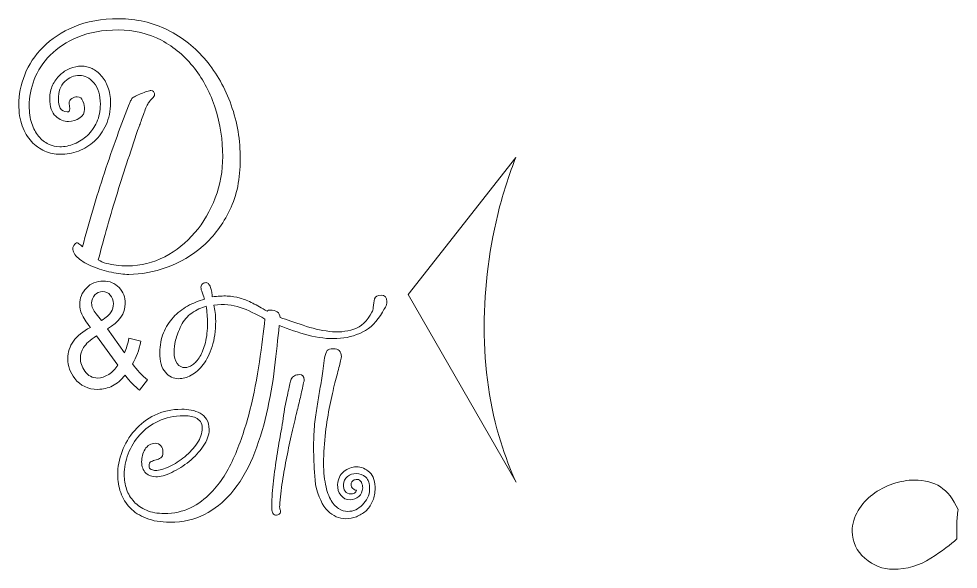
# Model space of a CAD drawing. Header units: centimetres. Extents: x -31.1 to 10.9, y -1.3 to 13.7.
# Drawn here: x -25.81 to -14.72, y 2.72 to 9.22 of the extents above; entities that cross this region are included whole.
import ezdxf

# ---------------------------------------------------------------- set-up
doc = ezdxf.new("R2010")
doc.units = ezdxf.units.CM
doc.header["$MEASUREMENT"] = 0
doc.layers.add('layer 1', color=7, linetype='Continuous')

msp = doc.modelspace()

# ---------------------------------------------------------------- linework, layer by layer
at = {"layer": 'layer 1', "color": 242, "lineweight": 9}
for points, knots in [([(-25.17588, 6.51625), (-25.17354, 6.52661), (-25.16885, 6.53697), (-25.16182, 6.54734), (-25.16182, 6.54734), (-25.14775, 6.56806), (-25.13486, 6.57842), (-25.12313, 6.57842), (-25.12313, 6.57842), (-25.11845, 6.57842), (-25.10789, 6.57195), (-25.09149, 6.55899), (-25.09149, 6.55899), (-25.07508, 6.54604), (-25.06453, 6.53697), (-25.05984, 6.53179), (-25.05984, 6.53179), (-24.98481, 6.81934), (-24.89866, 7.11013), (-24.80136, 7.40416), (-24.80136, 7.40416), (-24.70408, 7.69818), (-24.60267, 7.97861), (-24.49718, 8.24543), (-24.49718, 8.24543), (-24.49249, 8.25061), (-24.48897, 8.25709), (-24.48663, 8.26486), (-24.48663, 8.26486), (-24.48428, 8.27263), (-24.48077, 8.27911), (-24.47608, 8.28429), (-24.47608, 8.28429), (-24.4667, 8.29206), (-24.45205, 8.30113), (-24.43212, 8.31149), (-24.43212, 8.31149), (-24.41219, 8.32185), (-24.39051, 8.33157), (-24.36707, 8.34063), (-24.36707, 8.34063), (-24.34362, 8.3497), (-24.32076, 8.35812), (-24.29849, 8.36589), (-24.29849, 8.36589), (-24.27622, 8.37366), (-24.2604, 8.37755), (-24.25101, 8.37755), (-24.25101, 8.37755), (-24.23929, 8.37755), (-24.22933, 8.37301), (-24.22113, 8.36395), (-24.22113, 8.36395), (-24.21292, 8.35488), (-24.20882, 8.34387), (-24.20882, 8.33092), (-24.20882, 8.33092), (-24.20882, 8.31797), (-24.21937, 8.30048), (-24.24047, 8.27846), (-24.24047, 8.27846), (-24.26157, 8.25644), (-24.27564, 8.23895), (-24.28267, 8.226), (-24.28267, 8.226), (-24.29205, 8.21305), (-24.30142, 8.19492), (-24.3108, 8.1716), (-24.3108, 8.1716), (-24.32018, 8.14829), (-24.33015, 8.12303), (-24.34069, 8.09583), (-24.34069, 8.09583), (-24.35124, 8.06863), (-24.36062, 8.04207), (-24.36883, 8.01617), (-24.36883, 8.01617), (-24.37703, 7.99026), (-24.38465, 7.96954), (-24.39169, 7.954), (-24.39169, 7.954), (-24.48077, 7.69235), (-24.56634, 7.43071), (-24.64839, 7.16906), (-24.64839, 7.16906), (-24.73045, 6.90742), (-24.80547, 6.64319), (-24.87346, 6.37636), (-24.87346, 6.37636), (-24.84767, 6.35823), (-24.81544, 6.34463), (-24.77675, 6.33556), (-24.77675, 6.33556), (-24.73807, 6.32649), (-24.69997, 6.31937), (-24.66246, 6.31419), (-24.66246, 6.31419), (-24.62026, 6.30901), (-24.57455, 6.30642), (-24.52532, 6.30642), (-24.52532, 6.30642), (-24.37058, 6.30642), (-24.22523, 6.34204), (-24.08926, 6.41328), (-24.08926, 6.41328), (-23.95328, 6.48452), (-23.8343, 6.57972), (-23.73232, 6.69888), (-23.73232, 6.69888), (-23.63034, 6.81805), (-23.55005, 6.95535), (-23.49143, 7.11078), (-23.49143, 7.11078), (-23.43282, 7.26621), (-23.40352, 7.42812), (-23.40352, 7.5965), (-23.40352, 7.5965), (-23.40352, 7.79338), (-23.43224, 7.98184), (-23.48967, 8.16189), (-23.48967, 8.16189), (-23.54711, 8.34193), (-23.62975, 8.50125), (-23.7376, 8.63984), (-23.7376, 8.63984), (-23.84543, 8.77843), (-23.97555, 8.88853), (-24.12794, 8.97013), (-24.12794, 8.97013), (-24.28033, 9.05173), (-24.45029, 9.09254), (-24.63784, 9.09254), (-24.63784, 9.09254), (-24.82305, 9.09254), (-24.98188, 9.06469), (-25.11435, 9.00899), (-25.11435, 9.00899), (-25.2468, 8.95329), (-25.35581, 8.88205), (-25.44139, 8.79527), (-25.44139, 8.79527), (-25.52696, 8.70849), (-25.58967, 8.61199), (-25.62953, 8.50578), (-25.62953, 8.50578), (-25.66938, 8.39957), (-25.68931, 8.29724), (-25.68931, 8.1988), (-25.68931, 8.1988), (-25.68931, 8.11849), (-25.67935, 8.04855), (-25.65942, 7.98897), (-25.65942, 7.98897), (-25.63949, 7.92939), (-25.61253, 7.87887), (-25.57853, 7.83742), (-25.57853, 7.83742), (-25.54454, 7.79597), (-25.50586, 7.76489), (-25.46249, 7.74416), (-25.46249, 7.74416), (-25.41912, 7.72344), (-25.37399, 7.71308), (-25.3271, 7.71308), (-25.3271, 7.71308), (-25.27084, 7.71308), (-25.21398, 7.72473), (-25.15655, 7.74805), (-25.15655, 7.74805), (-25.09911, 7.77136), (-25.04753, 7.80439), (-25.00181, 7.84714), (-25.00181, 7.84714), (-24.9561, 7.88988), (-24.91918, 7.94234), (-24.89104, 8.00451), (-24.89104, 8.00451), (-24.8629, 8.06668), (-24.84884, 8.13663), (-24.84884, 8.21434), (-24.84884, 8.21434), (-24.84884, 8.32315), (-24.87463, 8.40734), (-24.92621, 8.46692), (-24.92621, 8.46692), (-24.97778, 8.5265), (-25.03405, 8.55629), (-25.09501, 8.55629), (-25.09501, 8.55629), (-25.16064, 8.55629), (-25.21867, 8.53168), (-25.26907, 8.48246), (-25.26907, 8.48246), (-25.31948, 8.43324), (-25.34468, 8.3633), (-25.34468, 8.27263), (-25.34468, 8.27263), (-25.34468, 8.23377), (-25.33706, 8.19945), (-25.32182, 8.16966), (-25.32182, 8.16966), (-25.30658, 8.13987), (-25.27904, 8.12497), (-25.23918, 8.12497), (-25.23918, 8.12497), (-25.22043, 8.12497), (-25.21105, 8.13663), (-25.21105, 8.15994), (-25.21105, 8.15994), (-25.21105, 8.15994), (-25.21808, 8.22212), (-25.21808, 8.22212), (-25.21808, 8.22212), (-25.21808, 8.25061), (-25.20753, 8.27134), (-25.18644, 8.28429), (-25.18644, 8.28429), (-25.16533, 8.29724), (-25.14424, 8.30372), (-25.12313, 8.30372), (-25.12313, 8.30372), (-25.09032, 8.30372), (-25.06746, 8.28623), (-25.05456, 8.25126), (-25.05456, 8.25126), (-25.04167, 8.21629), (-25.03522, 8.18455), (-25.03522, 8.15606), (-25.03522, 8.15606), (-25.03522, 8.11461), (-25.05456, 8.08028), (-25.09324, 8.05308), (-25.09324, 8.05308), (-25.13193, 8.02588), (-25.17588, 8.01228), (-25.22512, 8.01228), (-25.22512, 8.01228), (-25.27904, 8.01228), (-25.32944, 8.03301), (-25.37633, 8.07446), (-25.37633, 8.07446), (-25.42322, 8.1159), (-25.44667, 8.18585), (-25.44667, 8.28429), (-25.44667, 8.28429), (-25.44667, 8.34128), (-25.43553, 8.39309), (-25.41325, 8.43972), (-25.41325, 8.43972), (-25.39098, 8.48635), (-25.36227, 8.5265), (-25.3271, 8.56018), (-25.3271, 8.56018), (-25.29193, 8.59386), (-25.25208, 8.61976), (-25.20753, 8.6379), (-25.20753, 8.6379), (-25.16299, 8.65603), (-25.11728, 8.6651), (-25.07039, 8.6651), (-25.07039, 8.6651), (-25.02819, 8.6651), (-24.98716, 8.65538), (-24.9473, 8.63595), (-24.9473, 8.63595), (-24.90745, 8.61652), (-24.87111, 8.58868), (-24.83829, 8.55241), (-24.83829, 8.55241), (-24.80547, 8.51614), (-24.77909, 8.47081), (-24.75916, 8.41641), (-24.75916, 8.41641), (-24.73924, 8.362), (-24.72927, 8.30113), (-24.72927, 8.23377), (-24.72927, 8.23377), (-24.72927, 8.13533), (-24.74686, 8.0479), (-24.78202, 7.97148), (-24.78202, 7.97148), (-24.81719, 7.89506), (-24.8629, 7.83095), (-24.91918, 7.77913), (-24.91918, 7.77913), (-24.97544, 7.72732), (-25.03873, 7.68847), (-25.10907, 7.66256), (-25.10907, 7.66256), (-25.17941, 7.63666), (-25.25091, 7.6237), (-25.32358, 7.6237), (-25.32358, 7.6237), (-25.38688, 7.6237), (-25.44783, 7.63666), (-25.50645, 7.66256), (-25.50645, 7.66256), (-25.56506, 7.68847), (-25.61722, 7.72603), (-25.66293, 7.77525), (-25.66293, 7.77525), (-25.70865, 7.82447), (-25.74499, 7.88599), (-25.77195, 7.95982), (-25.77195, 7.95982), (-25.79891, 8.03365), (-25.81239, 8.11849), (-25.81239, 8.21434), (-25.81239, 8.21434), (-25.81239, 8.32833), (-25.78894, 8.4449), (-25.74205, 8.56407), (-25.74205, 8.56407), (-25.69517, 8.68323), (-25.62308, 8.79203), (-25.52579, 8.89047), (-25.52579, 8.89047), (-25.42849, 8.98891), (-25.30599, 9.06922), (-25.1583, 9.13139), (-25.1583, 9.13139), (-25.01061, 9.19357), (-24.83478, 9.22465), (-24.63081, 9.22465), (-24.63081, 9.22465), (-24.42216, 9.22465), (-24.22992, 9.18061), (-24.05409, 9.09254), (-24.05409, 9.09254), (-23.87826, 9.00446), (-23.72704, 8.88464), (-23.60045, 8.7331), (-23.60045, 8.7331), (-23.47385, 8.58155), (-23.3748, 8.4054), (-23.30329, 8.20463), (-23.30329, 8.20463), (-23.23179, 8.00386), (-23.19603, 7.79079), (-23.19603, 7.56542), (-23.19603, 7.56542), (-23.19603, 7.33745), (-23.23707, 7.13798), (-23.31912, 6.967), (-23.31912, 6.967), (-23.40118, 6.79603), (-23.50667, 6.6542), (-23.63561, 6.54151), (-23.63561, 6.54151), (-23.76456, 6.42882), (-23.90639, 6.34463), (-24.06112, 6.28893), (-24.06112, 6.28893), (-24.21586, 6.23323), (-24.36589, 6.20539), (-24.51124, 6.20539), (-24.51124, 6.20539), (-24.5722, 6.20539), (-24.64136, 6.21381), (-24.71873, 6.23064), (-24.71873, 6.23064), (-24.79609, 6.24748), (-24.86877, 6.2695), (-24.93676, 6.2967), (-24.93676, 6.2967), (-25.00474, 6.3239), (-25.06159, 6.35693), (-25.10731, 6.39579), (-25.10731, 6.39579), (-25.15302, 6.43465), (-25.17588, 6.4748), (-25.17588, 6.51625)], [0, 0, 0, 0, 0.0106383, 0.0106383, 0.0106383, 0.0106383, 0.0212766, 0.0212766, 0.0212766, 0.0212766, 0.03191489, 0.03191489, 0.03191489, 0.03191489, 0.04255319, 0.04255319, 0.04255319, 0.04255319, 0.05319149, 0.05319149, 0.05319149, 0.05319149, 0.06382979, 0.06382979, 0.06382979, 0.06382979, 0.07446809, 0.07446809, 0.07446809, 0.07446809, 0.08510638, 0.08510638, 0.08510638, 0.08510638, 0.09574468, 0.09574468, 0.09574468, 0.09574468, 0.10638298, 0.10638298, 0.10638298, 0.10638298, 0.11702128, 0.11702128, 0.11702128, 0.11702128, 0.12765957, 0.12765957, 0.12765957, 0.12765957, 0.13829787, 0.13829787, 0.13829787, 0.13829787, 0.14893617, 0.14893617, 0.14893617, 0.14893617, 0.15957447, 0.15957447, 0.15957447, 0.15957447, 0.17021277, 0.17021277, 0.17021277, 0.17021277, 0.18085106, 0.18085106, 0.18085106, 0.18085106, 0.19148936, 0.19148936, 0.19148936, 0.19148936, 0.20212766, 0.20212766, 0.20212766, 0.20212766, 0.21276596, 0.21276596, 0.21276596, 0.21276596, 0.22340426, 0.22340426, 0.22340426, 0.22340426, 0.23404255, 0.23404255, 0.23404255, 0.23404255, 0.24468085, 0.24468085, 0.24468085, 0.24468085, 0.25531915, 0.25531915, 0.25531915, 0.25531915, 0.26595745, 0.26595745, 0.26595745, 0.26595745, 0.27659574, 0.27659574, 0.27659574, 0.27659574, 0.28723404, 0.28723404, 0.28723404, 0.28723404, 0.29787234, 0.29787234, 0.29787234, 0.29787234, 0.30851064, 0.30851064, 0.30851064, 0.30851064, 0.31914894, 0.31914894, 0.31914894, 0.31914894, 0.32978723, 0.32978723, 0.32978723, 0.32978723, 0.34042553, 0.34042553, 0.34042553, 0.34042553, 0.35106383, 0.35106383, 0.35106383, 0.35106383, 0.36170213, 0.36170213, 0.36170213, 0.36170213, 0.37234043, 0.37234043, 0.37234043, 0.37234043, 0.38297872, 0.38297872, 0.38297872, 0.38297872, 0.39361702, 0.39361702, 0.39361702, 0.39361702, 0.40425532, 0.40425532, 0.40425532, 0.40425532, 0.41489362, 0.41489362, 0.41489362, 0.41489362, 0.42553191, 0.42553191, 0.42553191, 0.42553191, 0.43617021, 0.43617021, 0.43617021, 0.43617021, 0.44680851, 0.44680851, 0.44680851, 0.44680851, 0.45744681, 0.45744681, 0.45744681, 0.45744681, 0.46808511, 0.46808511, 0.46808511, 0.46808511, 0.4787234, 0.4787234, 0.4787234, 0.4787234, 0.4893617, 0.4893617, 0.4893617, 0.4893617, 0.5, 0.5, 0.5, 0.5, 0.5106383, 0.5106383, 0.5106383, 0.5106383, 0.5212766, 0.5212766, 0.5212766, 0.5212766, 0.53191489, 0.53191489, 0.53191489, 0.53191489, 0.54255319, 0.54255319, 0.54255319, 0.54255319, 0.55319149, 0.55319149, 0.55319149, 0.55319149, 0.56382979, 0.56382979, 0.56382979, 0.56382979, 0.57446809, 0.57446809, 0.57446809, 0.57446809, 0.58510638, 0.58510638, 0.58510638, 0.58510638, 0.59574468, 0.59574468, 0.59574468, 0.59574468, 0.60638298, 0.60638298, 0.60638298, 0.60638298, 0.61702128, 0.61702128, 0.61702128, 0.61702128, 0.62765957, 0.62765957, 0.62765957, 0.62765957, 0.63829787, 0.63829787, 0.63829787, 0.63829787, 0.64893617, 0.64893617, 0.64893617, 0.64893617, 0.65957447, 0.65957447, 0.65957447, 0.65957447, 0.67021277, 0.67021277, 0.67021277, 0.67021277, 0.68085106, 0.68085106, 0.68085106, 0.68085106, 0.69148936, 0.69148936, 0.69148936, 0.69148936, 0.70212766, 0.70212766, 0.70212766, 0.70212766, 0.71276596, 0.71276596, 0.71276596, 0.71276596, 0.72340426, 0.72340426, 0.72340426, 0.72340426, 0.73404255, 0.73404255, 0.73404255, 0.73404255, 0.74468085, 0.74468085, 0.74468085, 0.74468085, 0.75531915, 0.75531915, 0.75531915, 0.75531915, 0.76595745, 0.76595745, 0.76595745, 0.76595745, 0.77659574, 0.77659574, 0.77659574, 0.77659574, 0.78723404, 0.78723404, 0.78723404, 0.78723404, 0.79787234, 0.79787234, 0.79787234, 0.79787234, 0.80851064, 0.80851064, 0.80851064, 0.80851064, 0.81914894, 0.81914894, 0.81914894, 0.81914894, 0.82978723, 0.82978723, 0.82978723, 0.82978723, 0.84042553, 0.84042553, 0.84042553, 0.84042553, 0.85106383, 0.85106383, 0.85106383, 0.85106383, 0.86170213, 0.86170213, 0.86170213, 0.86170213, 0.87234043, 0.87234043, 0.87234043, 0.87234043, 0.88297872, 0.88297872, 0.88297872, 0.88297872, 0.89361702, 0.89361702, 0.89361702, 0.89361702, 0.90425532, 0.90425532, 0.90425532, 0.90425532, 0.91489362, 0.91489362, 0.91489362, 0.91489362, 0.92553191, 0.92553191, 0.92553191, 0.92553191, 0.93617021, 0.93617021, 0.93617021, 0.93617021, 0.94680851, 0.94680851, 0.94680851, 0.94680851, 0.95744681, 0.95744681, 0.95744681, 0.95744681, 0.96808511, 0.96808511, 0.96808511, 0.96808511, 0.9787234, 0.9787234, 0.9787234, 0.9787234, 1, 1, 1, 1]), ([(-24.55755, 5.0142), (-24.60291, 4.95831), (-24.65244, 4.91654), (-24.70588, 4.88889), (-24.70588, 4.88889), (-24.75933, 4.86095), (-24.8172, 4.84712), (-24.87924, 4.84712), (-24.87924, 4.84712), (-24.99368, 4.84712), (-25.08467, 4.88975), (-25.15193, 4.97531), (-25.15193, 4.97531), (-25.20641, 5.04502), (-25.23352, 5.12308), (-25.23352, 5.20922), (-25.23352, 5.20922), (-25.23352, 5.28555), (-25.21136, 5.35469), (-25.16679, 5.41633), (-25.16679, 5.41633), (-25.12221, 5.47798), (-25.05573, 5.53213), (-24.9671, 5.5788), (-24.9671, 5.5788), (-25.01741, 5.64275), (-25.05104, 5.69489), (-25.06772, 5.73493), (-25.06772, 5.73493), (-25.08467, 5.77468), (-25.09301, 5.81328), (-25.09301, 5.85044), (-25.09301, 5.85044), (-25.09301, 5.92476), (-25.06668, 5.98929), (-25.01402, 6.04431), (-25.01402, 6.04431), (-24.96136, 6.09904), (-24.89489, 6.1264), (-24.81511, 6.1264), (-24.81511, 6.1264), (-24.73873, 6.1264), (-24.67616, 6.10048), (-24.62742, 6.04891), (-24.62742, 6.04891), (-24.57893, 5.99706), (-24.55468, 5.93484), (-24.55468, 5.86225), (-24.55468, 5.86225), (-24.55468, 5.74472), (-24.62506, 5.64419), (-24.76611, 5.56094), (-24.76611, 5.56094), (-24.76611, 5.56094), (-24.56537, 5.27835), (-24.56537, 5.27835), (-24.56537, 5.27835), (-24.54243, 5.3279), (-24.52444, 5.38522), (-24.51193, 5.45032), (-24.51193, 5.45032), (-24.51193, 5.45032), (-24.36907, 5.41662), (-24.36907, 5.41662), (-24.36907, 5.41662), (-24.39358, 5.3086), (-24.42642, 5.21987), (-24.46839, 5.15016), (-24.46839, 5.15016), (-24.41677, 5.07469), (-24.35864, 5.01132), (-24.29347, 4.96004), (-24.29347, 4.96004), (-24.29347, 4.96004), (-24.38575, 4.83934), (-24.38575, 4.83934), (-24.38575, 4.83934), (-24.44128, 4.87881), (-24.49863, 4.937), (-24.55755, 5.0142)], [0, 0, 0, 0, 0.04761905, 0.04761905, 0.04761905, 0.04761905, 0.0952381, 0.0952381, 0.0952381, 0.0952381, 0.14285714, 0.14285714, 0.14285714, 0.14285714, 0.19047619, 0.19047619, 0.19047619, 0.19047619, 0.23809524, 0.23809524, 0.23809524, 0.23809524, 0.28571429, 0.28571429, 0.28571429, 0.28571429, 0.33333333, 0.33333333, 0.33333333, 0.33333333, 0.38095238, 0.38095238, 0.38095238, 0.38095238, 0.42857143, 0.42857143, 0.42857143, 0.42857143, 0.47619048, 0.47619048, 0.47619048, 0.47619048, 0.52380952, 0.52380952, 0.52380952, 0.52380952, 0.57142857, 0.57142857, 0.57142857, 0.57142857, 0.61904762, 0.61904762, 0.61904762, 0.61904762, 0.66666667, 0.66666667, 0.66666667, 0.66666667, 0.71428571, 0.71428571, 0.71428571, 0.71428571, 0.76190476, 0.76190476, 0.76190476, 0.76190476, 0.80952381, 0.80952381, 0.80952381, 0.80952381, 0.85714286, 0.85714286, 0.85714286, 0.85714286, 0.9047619, 0.9047619, 0.9047619, 0.9047619, 1, 1, 1, 1]), ([(-22.90507, 5.67789), (-23.00878, 5.73749), (-23.10627, 5.78333), (-23.19755, 5.81542), (-23.19755, 5.81542), (-23.28882, 5.84751), (-23.39254, 5.85668), (-23.5087, 5.84293), (-23.5087, 5.84293), (-23.49419, 5.78792), (-23.48692, 5.72488), (-23.48692, 5.65383), (-23.48692, 5.65383), (-23.48692, 5.53922), (-23.50093, 5.43894), (-23.52893, 5.35298), (-23.52893, 5.35298), (-23.55694, 5.26703), (-23.5922, 5.19597), (-23.63472, 5.13981), (-23.63472, 5.13981), (-23.67725, 5.08365), (-23.72444, 5.04182), (-23.7763, 5.01432), (-23.7763, 5.01432), (-23.82816, 4.98681), (-23.87691, 4.97306), (-23.92255, 4.97306), (-23.92255, 4.97306), (-23.98477, 4.97306), (-24.03767, 4.99827), (-24.08124, 5.0487), (-24.08124, 5.0487), (-24.12479, 5.09913), (-24.14658, 5.17706), (-24.14658, 5.2825), (-24.14658, 5.2825), (-24.14658, 5.36731), (-24.13205, 5.44467), (-24.10301, 5.51458), (-24.10301, 5.51458), (-24.07397, 5.58449), (-24.03508, 5.6458), (-23.98633, 5.69852), (-23.98633, 5.69852), (-23.93759, 5.75124), (-23.88158, 5.79537), (-23.81831, 5.8309), (-23.81831, 5.8309), (-23.75504, 5.86642), (-23.68814, 5.89336), (-23.61761, 5.91169), (-23.61761, 5.91169), (-23.62176, 5.92545), (-23.63005, 5.94894), (-23.64251, 5.98218), (-23.64251, 5.98218), (-23.65495, 6.01541), (-23.66118, 6.03891), (-23.66118, 6.05266), (-23.66118, 6.05266), (-23.66118, 6.071), (-23.65444, 6.08475), (-23.64095, 6.09392), (-23.64095, 6.09392), (-23.62747, 6.10309), (-23.61347, 6.10767), (-23.59894, 6.10767), (-23.59894, 6.10767), (-23.5865, 6.10767), (-23.5756, 6.1008), (-23.56627, 6.08704), (-23.56627, 6.08704), (-23.55694, 6.07329), (-23.54916, 6.05725), (-23.54293, 6.03891), (-23.54293, 6.03891), (-23.53671, 6.02057), (-23.53256, 6.00166), (-23.53049, 5.98218), (-23.53049, 5.98218), (-23.52842, 5.96269), (-23.52737, 5.94837), (-23.52737, 5.9392), (-23.52737, 5.9392), (-23.46099, 5.94837), (-23.40188, 5.95181), (-23.35002, 5.94951), (-23.35002, 5.94951), (-23.29816, 5.94722), (-23.24785, 5.9392), (-23.19911, 5.92545), (-23.19911, 5.92545), (-23.15036, 5.91169), (-23.10057, 5.89164), (-23.04975, 5.86528), (-23.04975, 5.86528), (-22.99893, 5.83892), (-22.9424, 5.8074), (-22.88017, 5.77073), (-22.88017, 5.77073), (-22.87187, 5.7799), (-22.85943, 5.78448), (-22.84283, 5.78448), (-22.84283, 5.78448), (-22.80965, 5.78448), (-22.78216, 5.77703), (-22.76038, 5.76213), (-22.76038, 5.76213), (-22.7386, 5.74723), (-22.72667, 5.72488), (-22.7246, 5.69509), (-22.7246, 5.69509), (-22.64577, 5.66987), (-22.55502, 5.6395), (-22.45233, 5.60397), (-22.45233, 5.60397), (-22.34965, 5.56844), (-22.24697, 5.54438), (-22.14429, 5.53177), (-22.14429, 5.53177), (-22.04161, 5.51916), (-21.94567, 5.52776), (-21.85647, 5.55756), (-21.85647, 5.55756), (-21.76727, 5.58735), (-21.69571, 5.65497), (-21.64177, 5.76041), (-21.64177, 5.76041), (-21.63348, 5.77417), (-21.62829, 5.7925), (-21.62621, 5.81542), (-21.62621, 5.81542), (-21.62207, 5.8521), (-21.61637, 5.88533), (-21.6091, 5.91513), (-21.6091, 5.91513), (-21.60184, 5.94493), (-21.57643, 5.95983), (-21.53287, 5.95983), (-21.53287, 5.95983), (-21.48723, 5.95983), (-21.46442, 5.93462), (-21.46442, 5.88419), (-21.46442, 5.88419), (-21.46442, 5.85897), (-21.47012, 5.8372), (-21.48153, 5.81886), (-21.48153, 5.81886), (-21.49293, 5.80052), (-21.50486, 5.78104), (-21.51732, 5.76041), (-21.51732, 5.76041), (-21.57954, 5.65039), (-21.65733, 5.57188), (-21.75068, 5.52489), (-21.75068, 5.52489), (-21.84402, 5.4779), (-21.94515, 5.45212), (-22.05405, 5.44753), (-22.05405, 5.44753), (-22.16296, 5.44295), (-22.27601, 5.45613), (-22.39322, 5.48707), (-22.39322, 5.48707), (-22.51041, 5.51802), (-22.62503, 5.55641), (-22.73704, 5.60225), (-22.73704, 5.60225), (-22.75156, 5.44868), (-22.76971, 5.28135), (-22.79149, 5.10027), (-22.79149, 5.10027), (-22.81328, 4.91919), (-22.84491, 4.73868), (-22.8864, 4.55875), (-22.8864, 4.55875), (-22.92788, 4.37882), (-22.98234, 4.20691), (-23.04975, 4.04302), (-23.04975, 4.04302), (-23.11717, 3.87913), (-23.20378, 3.73644), (-23.30957, 3.61496), (-23.30957, 3.61496), (-23.39877, 3.51181), (-23.50145, 3.42987), (-23.61761, 3.36912), (-23.61761, 3.36912), (-23.73378, 3.30838), (-23.87068, 3.27801), (-24.02834, 3.27801), (-24.02834, 3.27801), (-24.13621, 3.27801), (-24.22903, 3.29348), (-24.30682, 3.32443), (-24.30682, 3.32443), (-24.38461, 3.35537), (-24.4484, 3.39663), (-24.49818, 3.4482), (-24.49818, 3.4482), (-24.54797, 3.49978), (-24.58479, 3.55937), (-24.60865, 3.62699), (-24.60865, 3.62699), (-24.6325, 3.69461), (-24.64443, 3.76509), (-24.64443, 3.83844), (-24.64443, 3.83844), (-24.64443, 3.93013), (-24.62732, 4.02181), (-24.59309, 4.1135), (-24.59309, 4.1135), (-24.55886, 4.20519), (-24.50907, 4.28828), (-24.44373, 4.36277), (-24.44373, 4.36277), (-24.37839, 4.43727), (-24.29904, 4.49744), (-24.2057, 4.54328), (-24.2057, 4.54328), (-24.11235, 4.58912), (-24.00656, 4.61204), (-23.88832, 4.61204), (-23.88832, 4.61204), (-23.85098, 4.61204), (-23.81312, 4.60861), (-23.77474, 4.60173), (-23.77474, 4.60173), (-23.73637, 4.59485), (-23.70162, 4.58282), (-23.67051, 4.56563), (-23.67051, 4.56563), (-23.63939, 4.54844), (-23.61398, 4.52437), (-23.59427, 4.49342), (-23.59427, 4.49342), (-23.57457, 4.46248), (-23.56471, 4.42179), (-23.56471, 4.37137), (-23.56471, 4.37137), (-23.56471, 4.30719), (-23.58753, 4.24186), (-23.63317, 4.17539), (-23.63317, 4.17539), (-23.67881, 4.10892), (-23.73429, 4.04932), (-23.79964, 3.9966), (-23.79964, 3.9966), (-23.86498, 3.94388), (-23.93395, 3.90033), (-24.00656, 3.86595), (-24.00656, 3.86595), (-24.07915, 3.83157), (-24.14139, 3.81437), (-24.19325, 3.81437), (-24.19325, 3.81437), (-24.23889, 3.81437), (-24.2783, 3.82927), (-24.31149, 3.85907), (-24.31149, 3.85907), (-24.34468, 3.88887), (-24.36128, 3.93357), (-24.36128, 3.99316), (-24.36128, 3.99316), (-24.36128, 4.04359), (-24.34779, 4.0923), (-24.32082, 4.13929), (-24.32082, 4.13929), (-24.29385, 4.18628), (-24.25341, 4.20977), (-24.19947, 4.20977), (-24.19947, 4.20977), (-24.1725, 4.20977), (-24.15072, 4.20003), (-24.13413, 4.18055), (-24.13413, 4.18055), (-24.11754, 4.16106), (-24.10924, 4.13642), (-24.10924, 4.10662), (-24.10924, 4.10662), (-24.10924, 4.07224), (-24.11805, 4.04932), (-24.13569, 4.03786), (-24.13569, 4.03786), (-24.15332, 4.0264), (-24.17199, 4.01838), (-24.19169, 4.01379), (-24.19169, 4.01379), (-24.2114, 4.00921), (-24.23007, 4.0029), (-24.2477, 3.99488), (-24.2477, 3.99488), (-24.26534, 3.98686), (-24.27415, 3.96909), (-24.27415, 3.94159), (-24.27415, 3.94159), (-24.27415, 3.92096), (-24.26534, 3.90721), (-24.2477, 3.90033), (-24.2477, 3.90033), (-24.23007, 3.89345), (-24.21399, 3.89002), (-24.19947, 3.89002), (-24.19947, 3.89002), (-24.15176, 3.89002), (-24.09628, 3.90491), (-24.033, 3.93471), (-24.033, 3.93471), (-23.96973, 3.96451), (-23.90906, 4.00348), (-23.85098, 4.05161), (-23.85098, 4.05161), (-23.7929, 4.09975), (-23.74415, 4.15304), (-23.70473, 4.21149), (-23.70473, 4.21149), (-23.66532, 4.26994), (-23.64561, 4.32896), (-23.64561, 4.38856), (-23.64561, 4.38856), (-23.64561, 4.42065), (-23.65288, 4.44644), (-23.66739, 4.46592), (-23.66739, 4.46592), (-23.68192, 4.4854), (-23.70006, 4.5003), (-23.72185, 4.51062), (-23.72185, 4.51062), (-23.74363, 4.52093), (-23.76749, 4.52781), (-23.79341, 4.53124), (-23.79341, 4.53124), (-23.81934, 4.53468), (-23.84372, 4.5364), (-23.86654, 4.5364), (-23.86654, 4.5364), (-23.97856, 4.5364), (-24.07761, 4.5152), (-24.16369, 4.4728), (-24.16369, 4.4728), (-24.24977, 4.43039), (-24.3229, 4.37595), (-24.38306, 4.30948), (-24.38306, 4.30948), (-24.44321, 4.24301), (-24.48885, 4.16851), (-24.51997, 4.08599), (-24.51997, 4.08599), (-24.55108, 4.00348), (-24.56664, 3.92211), (-24.56664, 3.84188), (-24.56664, 3.84188), (-24.56664, 3.77999), (-24.55731, 3.72154), (-24.53864, 3.66653), (-24.53864, 3.66653), (-24.51997, 3.61152), (-24.49092, 3.56281), (-24.45151, 3.52041), (-24.45151, 3.52041), (-24.4121, 3.478), (-24.36283, 3.44419), (-24.30371, 3.41898), (-24.30371, 3.41898), (-24.24459, 3.39376), (-24.17458, 3.38116), (-24.09368, 3.38116), (-24.09368, 3.38116), (-23.97959, 3.38116), (-23.87691, 3.40293), (-23.78564, 3.44648), (-23.78564, 3.44648), (-23.69436, 3.49003), (-23.61243, 3.55078), (-23.53982, 3.62871), (-23.53982, 3.62871), (-23.42988, 3.74332), (-23.33809, 3.88658), (-23.26445, 4.05849), (-23.26445, 4.05849), (-23.19081, 4.2304), (-23.13013, 4.41148), (-23.08243, 4.60173), (-23.08243, 4.60173), (-23.03472, 4.79198), (-22.99738, 4.98165), (-22.97041, 5.17076), (-22.97041, 5.17076), (-22.94344, 5.35986), (-22.92166, 5.5289), (-22.90507, 5.67789)], [0, 0, 0, 0, 0.01010101, 0.01010101, 0.01010101, 0.01010101, 0.02020202, 0.02020202, 0.02020202, 0.02020202, 0.03030303, 0.03030303, 0.03030303, 0.03030303, 0.04040404, 0.04040404, 0.04040404, 0.04040404, 0.05050505, 0.05050505, 0.05050505, 0.05050505, 0.06060606, 0.06060606, 0.06060606, 0.06060606, 0.07070707, 0.07070707, 0.07070707, 0.07070707, 0.08080808, 0.08080808, 0.08080808, 0.08080808, 0.09090909, 0.09090909, 0.09090909, 0.09090909, 0.1010101, 0.1010101, 0.1010101, 0.1010101, 0.11111111, 0.11111111, 0.11111111, 0.11111111, 0.12121212, 0.12121212, 0.12121212, 0.12121212, 0.13131313, 0.13131313, 0.13131313, 0.13131313, 0.14141414, 0.14141414, 0.14141414, 0.14141414, 0.15151515, 0.15151515, 0.15151515, 0.15151515, 0.16161616, 0.16161616, 0.16161616, 0.16161616, 0.17171717, 0.17171717, 0.17171717, 0.17171717, 0.18181818, 0.18181818, 0.18181818, 0.18181818, 0.19191919, 0.19191919, 0.19191919, 0.19191919, 0.2020202, 0.2020202, 0.2020202, 0.2020202, 0.21212121, 0.21212121, 0.21212121, 0.21212121, 0.22222222, 0.22222222, 0.22222222, 0.22222222, 0.23232323, 0.23232323, 0.23232323, 0.23232323, 0.24242424, 0.24242424, 0.24242424, 0.24242424, 0.25252525, 0.25252525, 0.25252525, 0.25252525, 0.26262626, 0.26262626, 0.26262626, 0.26262626, 0.27272727, 0.27272727, 0.27272727, 0.27272727, 0.28282828, 0.28282828, 0.28282828, 0.28282828, 0.29292929, 0.29292929, 0.29292929, 0.29292929, 0.3030303, 0.3030303, 0.3030303, 0.3030303, 0.31313131, 0.31313131, 0.31313131, 0.31313131, 0.32323232, 0.32323232, 0.32323232, 0.32323232, 0.33333333, 0.33333333, 0.33333333, 0.33333333, 0.34343434, 0.34343434, 0.34343434, 0.34343434, 0.35353535, 0.35353535, 0.35353535, 0.35353535, 0.36363636, 0.36363636, 0.36363636, 0.36363636, 0.37373737, 0.37373737, 0.37373737, 0.37373737, 0.38383838, 0.38383838, 0.38383838, 0.38383838, 0.39393939, 0.39393939, 0.39393939, 0.39393939, 0.4040404, 0.4040404, 0.4040404, 0.4040404, 0.41414141, 0.41414141, 0.41414141, 0.41414141, 0.42424242, 0.42424242, 0.42424242, 0.42424242, 0.43434343, 0.43434343, 0.43434343, 0.43434343, 0.44444444, 0.44444444, 0.44444444, 0.44444444, 0.45454545, 0.45454545, 0.45454545, 0.45454545, 0.46464646, 0.46464646, 0.46464646, 0.46464646, 0.47474747, 0.47474747, 0.47474747, 0.47474747, 0.48484848, 0.48484848, 0.48484848, 0.48484848, 0.49494949, 0.49494949, 0.49494949, 0.49494949, 0.50505051, 0.50505051, 0.50505051, 0.50505051, 0.51515152, 0.51515152, 0.51515152, 0.51515152, 0.52525253, 0.52525253, 0.52525253, 0.52525253, 0.53535354, 0.53535354, 0.53535354, 0.53535354, 0.54545455, 0.54545455, 0.54545455, 0.54545455, 0.55555556, 0.55555556, 0.55555556, 0.55555556, 0.56565657, 0.56565657, 0.56565657, 0.56565657, 0.57575758, 0.57575758, 0.57575758, 0.57575758, 0.58585859, 0.58585859, 0.58585859, 0.58585859, 0.5959596, 0.5959596, 0.5959596, 0.5959596, 0.60606061, 0.60606061, 0.60606061, 0.60606061, 0.61616162, 0.61616162, 0.61616162, 0.61616162, 0.62626263, 0.62626263, 0.62626263, 0.62626263, 0.63636364, 0.63636364, 0.63636364, 0.63636364, 0.64646465, 0.64646465, 0.64646465, 0.64646465, 0.65656566, 0.65656566, 0.65656566, 0.65656566, 0.66666667, 0.66666667, 0.66666667, 0.66666667, 0.67676768, 0.67676768, 0.67676768, 0.67676768, 0.68686869, 0.68686869, 0.68686869, 0.68686869, 0.6969697, 0.6969697, 0.6969697, 0.6969697, 0.70707071, 0.70707071, 0.70707071, 0.70707071, 0.71717172, 0.71717172, 0.71717172, 0.71717172, 0.72727273, 0.72727273, 0.72727273, 0.72727273, 0.73737374, 0.73737374, 0.73737374, 0.73737374, 0.74747475, 0.74747475, 0.74747475, 0.74747475, 0.75757576, 0.75757576, 0.75757576, 0.75757576, 0.76767677, 0.76767677, 0.76767677, 0.76767677, 0.77777778, 0.77777778, 0.77777778, 0.77777778, 0.78787879, 0.78787879, 0.78787879, 0.78787879, 0.7979798, 0.7979798, 0.7979798, 0.7979798, 0.80808081, 0.80808081, 0.80808081, 0.80808081, 0.81818182, 0.81818182, 0.81818182, 0.81818182, 0.82828283, 0.82828283, 0.82828283, 0.82828283, 0.83838384, 0.83838384, 0.83838384, 0.83838384, 0.84848485, 0.84848485, 0.84848485, 0.84848485, 0.85858586, 0.85858586, 0.85858586, 0.85858586, 0.86868687, 0.86868687, 0.86868687, 0.86868687, 0.87878788, 0.87878788, 0.87878788, 0.87878788, 0.88888889, 0.88888889, 0.88888889, 0.88888889, 0.8989899, 0.8989899, 0.8989899, 0.8989899, 0.90909091, 0.90909091, 0.90909091, 0.90909091, 0.91919192, 0.91919192, 0.91919192, 0.91919192, 0.92929293, 0.92929293, 0.92929293, 0.92929293, 0.93939394, 0.93939394, 0.93939394, 0.93939394, 0.94949495, 0.94949495, 0.94949495, 0.94949495, 0.95959596, 0.95959596, 0.95959596, 0.95959596, 0.96969697, 0.96969697, 0.96969697, 0.96969697, 0.97979798, 0.97979798, 0.97979798, 0.97979798, 1, 1, 1, 1]), ([(-24.83727, 5.65888), (-24.77757, 5.69777), (-24.73899, 5.73176), (-24.72153, 5.76114), (-24.72153, 5.76114), (-24.7038, 5.79024), (-24.69519, 5.8225), (-24.69519, 5.85822), (-24.69519, 5.85822), (-24.69519, 5.90027), (-24.70718, 5.93484), (-24.73143, 5.96134), (-24.73143, 5.96134), (-24.75567, 5.98813), (-24.78565, 6.00167), (-24.82189, 6.00167), (-24.82189, 6.00167), (-24.85917, 6.00167), (-24.88993, 5.98842), (-24.9147, 5.96192), (-24.9147, 5.96192), (-24.93947, 5.93542), (-24.95172, 5.90316), (-24.95172, 5.86484), (-24.95172, 5.86484), (-24.95172, 5.84583), (-24.94729, 5.82567), (-24.93842, 5.80435), (-24.93842, 5.80435), (-24.92956, 5.78332), (-24.916, 5.76114), (-24.89827, 5.73752), (-24.89827, 5.73752), (-24.89827, 5.73752), (-24.83727, 5.65888), (-24.83727, 5.65888)], [0, 0, 0, 0, 0.1, 0.1, 0.1, 0.1, 0.2, 0.2, 0.2, 0.2, 0.3, 0.3, 0.3, 0.3, 0.4, 0.4, 0.4, 0.4, 0.5, 0.5, 0.5, 0.5, 0.6, 0.6, 0.6, 0.6, 0.7, 0.7, 0.7, 0.7, 0.8, 0.8, 0.8, 0.8, 1, 1, 1, 1]), ([(-23.58338, 5.6332), (-23.58338, 5.66529), (-23.58494, 5.69795), (-23.58805, 5.73119), (-23.58805, 5.73119), (-23.59117, 5.76442), (-23.5948, 5.79709), (-23.59894, 5.82918), (-23.59894, 5.82918), (-23.65702, 5.81313), (-23.71355, 5.7862), (-23.76852, 5.74838), (-23.76852, 5.74838), (-23.8235, 5.71056), (-23.8655, 5.66185), (-23.89454, 5.60225), (-23.89454, 5.60225), (-23.92566, 5.53807), (-23.94743, 5.4802), (-23.95989, 5.42862), (-23.95989, 5.42862), (-23.97233, 5.37705), (-23.97856, 5.33063), (-23.97856, 5.28937), (-23.97856, 5.28937), (-23.97856, 5.22978), (-23.9661, 5.18394), (-23.94122, 5.15185), (-23.94122, 5.15185), (-23.91632, 5.11976), (-23.88624, 5.10371), (-23.85098, 5.10371), (-23.85098, 5.10371), (-23.82194, 5.10371), (-23.79186, 5.1146), (-23.76074, 5.13637), (-23.76074, 5.13637), (-23.72963, 5.15815), (-23.70059, 5.19081), (-23.67362, 5.23436), (-23.67362, 5.23436), (-23.64665, 5.27791), (-23.62487, 5.33293), (-23.60828, 5.3994), (-23.60828, 5.3994), (-23.59168, 5.46587), (-23.58338, 5.5438), (-23.58338, 5.6332)], [0, 0, 0, 0, 0.07692308, 0.07692308, 0.07692308, 0.07692308, 0.15384615, 0.15384615, 0.15384615, 0.15384615, 0.23076923, 0.23076923, 0.23076923, 0.23076923, 0.30769231, 0.30769231, 0.30769231, 0.30769231, 0.38461538, 0.38461538, 0.38461538, 0.38461538, 0.46153846, 0.46153846, 0.46153846, 0.46153846, 0.53846154, 0.53846154, 0.53846154, 0.53846154, 0.61538462, 0.61538462, 0.61538462, 0.61538462, 0.69230769, 0.69230769, 0.69230769, 0.69230769, 0.76923077, 0.76923077, 0.76923077, 0.76923077, 0.84615385, 0.84615385, 0.84615385, 0.84615385, 1, 1, 1, 1]), ([(-24.64383, 5.13403), (-24.64383, 5.13403), (-24.89593, 5.47913), (-24.89593, 5.47913), (-24.89593, 5.47913), (-24.97023, 5.43016), (-25.02053, 5.38464), (-25.04635, 5.34288), (-25.04635, 5.34288), (-25.07242, 5.30082), (-25.08545, 5.25934), (-25.08545, 5.21843), (-25.08545, 5.21843), (-25.08545, 5.16831), (-25.0672, 5.11617), (-25.03122, 5.0623), (-25.03122, 5.0623), (-24.99499, 5.00815), (-24.94389, 4.98136), (-24.87768, 4.98136), (-24.87768, 4.98136), (-24.83649, 4.98136), (-24.79374, 4.99547), (-24.74968, 5.02399), (-24.74968, 5.02399), (-24.70563, 5.05222), (-24.67043, 5.08909), (-24.64383, 5.13403)], [0, 0, 0, 0, 0.125, 0.125, 0.125, 0.125, 0.25, 0.25, 0.25, 0.25, 0.375, 0.375, 0.375, 0.375, 0.5, 0.5, 0.5, 0.5, 0.625, 0.625, 0.625, 0.625, 0.75, 0.75, 0.75, 0.75, 1, 1, 1, 1]), ([(-22.30765, 3.72498), (-22.32009, 3.85792), (-22.32735, 3.97482), (-22.32942, 4.07568), (-22.32942, 4.07568), (-22.33151, 4.17653), (-22.32995, 4.26707), (-22.32476, 4.3473), (-22.32476, 4.3473), (-22.31958, 4.42753), (-22.31179, 4.50202), (-22.30142, 4.57078), (-22.30142, 4.57078), (-22.29105, 4.63955), (-22.28016, 4.70717), (-22.26875, 4.77364), (-22.26875, 4.77364), (-22.25734, 4.84011), (-22.24541, 4.90888), (-22.23297, 4.97993), (-22.23297, 4.97993), (-22.22053, 5.05099), (-22.21015, 5.13122), (-22.20186, 5.22061), (-22.20186, 5.22061), (-22.1894, 5.26187), (-22.17852, 5.28995), (-22.16918, 5.30485), (-22.16918, 5.30485), (-22.15985, 5.31975), (-22.13444, 5.3272), (-22.09295, 5.3272), (-22.09295, 5.3272), (-22.06598, 5.3272), (-22.0442, 5.31975), (-22.02761, 5.30485), (-22.02761, 5.30485), (-22.01101, 5.28995), (-22.00271, 5.26645), (-22.00271, 5.23436), (-22.00271, 5.23436), (-22.00479, 5.2229), (-22.00686, 5.21144), (-22.00894, 5.19998), (-22.00894, 5.19998), (-22.01101, 5.18852), (-22.01309, 5.17706), (-22.01516, 5.1656), (-22.01516, 5.1656), (-22.02761, 5.11517), (-22.04368, 5.05328), (-22.06338, 4.97993), (-22.06338, 4.97993), (-22.0831, 4.90659), (-22.10332, 4.82292), (-22.12406, 4.72894), (-22.12406, 4.72894), (-22.14481, 4.63496), (-22.16296, 4.53239), (-22.17852, 4.42122), (-22.17852, 4.42122), (-22.19407, 4.31005), (-22.20496, 4.19143), (-22.21119, 4.06536), (-22.21119, 4.06536), (-22.21533, 3.94159), (-22.21015, 3.83787), (-22.19563, 3.7542), (-22.19563, 3.7542), (-22.18111, 3.67054), (-22.15985, 3.60292), (-22.13185, 3.55135), (-22.13185, 3.55135), (-22.10384, 3.49978), (-22.07168, 3.46253), (-22.03538, 3.43961), (-22.03538, 3.43961), (-21.99909, 3.41669), (-21.96226, 3.40522), (-21.92492, 3.40522), (-21.92492, 3.40522), (-21.89381, 3.40522), (-21.86321, 3.4121), (-21.83314, 3.42585), (-21.83314, 3.42585), (-21.80306, 3.43961), (-21.77609, 3.45852), (-21.75223, 3.48258), (-21.75223, 3.48258), (-21.72838, 3.50665), (-21.70867, 3.53416), (-21.69312, 3.5651), (-21.69312, 3.5651), (-21.67755, 3.59605), (-21.66978, 3.62986), (-21.66978, 3.66653), (-21.66978, 3.66653), (-21.66562, 3.733), (-21.68067, 3.78056), (-21.71489, 3.80922), (-21.71489, 3.80922), (-21.74912, 3.83787), (-21.78698, 3.85219), (-21.82847, 3.85219), (-21.82847, 3.85219), (-21.86581, 3.85219), (-21.89951, 3.84073), (-21.92959, 3.81781), (-21.92959, 3.81781), (-21.95967, 3.79489), (-21.97575, 3.7628), (-21.97782, 3.72154), (-21.97782, 3.72154), (-21.9799, 3.69174), (-21.97316, 3.66596), (-21.95759, 3.64418), (-21.95759, 3.64418), (-21.94204, 3.62241), (-21.91974, 3.61152), (-21.8907, 3.61152), (-21.8907, 3.61152), (-21.87618, 3.61152), (-21.86218, 3.61496), (-21.84869, 3.62183), (-21.84869, 3.62183), (-21.83521, 3.62871), (-21.8264, 3.64017), (-21.82224, 3.65622), (-21.82224, 3.65622), (-21.83884, 3.65622), (-21.85388, 3.66252), (-21.86736, 3.67513), (-21.86736, 3.67513), (-21.88085, 3.68773), (-21.88758, 3.70435), (-21.88758, 3.72498), (-21.88758, 3.72498), (-21.88551, 3.7479), (-21.87721, 3.76337), (-21.86269, 3.7714), (-21.86269, 3.7714), (-21.84817, 3.77942), (-21.83261, 3.78343), (-21.81602, 3.78343), (-21.81602, 3.78343), (-21.7932, 3.78343), (-21.7766, 3.77197), (-21.76623, 3.74905), (-21.76623, 3.74905), (-21.75586, 3.72613), (-21.75068, 3.70435), (-21.75068, 3.68372), (-21.75068, 3.68372), (-21.75275, 3.64017), (-21.76831, 3.60579), (-21.79735, 3.58057), (-21.79735, 3.58057), (-21.8264, 3.55536), (-21.85958, 3.54275), (-21.89692, 3.54275), (-21.89692, 3.54275), (-21.94463, 3.54275), (-21.98197, 3.56052), (-22.00894, 3.59605), (-22.00894, 3.59605), (-22.0359, 3.63157), (-22.04835, 3.67341), (-22.04627, 3.72154), (-22.04627, 3.72154), (-22.04213, 3.78801), (-22.01776, 3.83959), (-21.97316, 3.87626), (-21.97316, 3.87626), (-21.92855, 3.91294), (-21.87929, 3.93127), (-21.82535, 3.93127), (-21.82535, 3.93127), (-21.76727, 3.93127), (-21.71489, 3.91007), (-21.66822, 3.86767), (-21.66822, 3.86767), (-21.62155, 3.82526), (-21.60028, 3.75592), (-21.60444, 3.65965), (-21.60444, 3.65965), (-21.60651, 3.60693), (-21.6174, 3.55937), (-21.63711, 3.51697), (-21.63711, 3.51697), (-21.65681, 3.47456), (-21.68274, 3.43903), (-21.71489, 3.41038), (-21.71489, 3.41038), (-21.74705, 3.38173), (-21.78387, 3.35938), (-21.82535, 3.34334), (-21.82535, 3.34334), (-21.86684, 3.32729), (-21.90936, 3.31927), (-21.95293, 3.31927), (-21.95293, 3.31927), (-22.02968, 3.31927), (-22.09969, 3.35021), (-22.16296, 3.4121), (-22.16296, 3.4121), (-22.22623, 3.47399), (-22.27446, 3.57828), (-22.30765, 3.72498)], [0, 0, 0, 0, 0.01886792, 0.01886792, 0.01886792, 0.01886792, 0.03773585, 0.03773585, 0.03773585, 0.03773585, 0.05660377, 0.05660377, 0.05660377, 0.05660377, 0.0754717, 0.0754717, 0.0754717, 0.0754717, 0.09433962, 0.09433962, 0.09433962, 0.09433962, 0.11320755, 0.11320755, 0.11320755, 0.11320755, 0.13207547, 0.13207547, 0.13207547, 0.13207547, 0.1509434, 0.1509434, 0.1509434, 0.1509434, 0.16981132, 0.16981132, 0.16981132, 0.16981132, 0.18867925, 0.18867925, 0.18867925, 0.18867925, 0.20754717, 0.20754717, 0.20754717, 0.20754717, 0.22641509, 0.22641509, 0.22641509, 0.22641509, 0.24528302, 0.24528302, 0.24528302, 0.24528302, 0.26415094, 0.26415094, 0.26415094, 0.26415094, 0.28301887, 0.28301887, 0.28301887, 0.28301887, 0.30188679, 0.30188679, 0.30188679, 0.30188679, 0.32075472, 0.32075472, 0.32075472, 0.32075472, 0.33962264, 0.33962264, 0.33962264, 0.33962264, 0.35849057, 0.35849057, 0.35849057, 0.35849057, 0.37735849, 0.37735849, 0.37735849, 0.37735849, 0.39622642, 0.39622642, 0.39622642, 0.39622642, 0.41509434, 0.41509434, 0.41509434, 0.41509434, 0.43396226, 0.43396226, 0.43396226, 0.43396226, 0.45283019, 0.45283019, 0.45283019, 0.45283019, 0.47169811, 0.47169811, 0.47169811, 0.47169811, 0.49056604, 0.49056604, 0.49056604, 0.49056604, 0.50943396, 0.50943396, 0.50943396, 0.50943396, 0.52830189, 0.52830189, 0.52830189, 0.52830189, 0.54716981, 0.54716981, 0.54716981, 0.54716981, 0.56603774, 0.56603774, 0.56603774, 0.56603774, 0.58490566, 0.58490566, 0.58490566, 0.58490566, 0.60377358, 0.60377358, 0.60377358, 0.60377358, 0.62264151, 0.62264151, 0.62264151, 0.62264151, 0.64150943, 0.64150943, 0.64150943, 0.64150943, 0.66037736, 0.66037736, 0.66037736, 0.66037736, 0.67924528, 0.67924528, 0.67924528, 0.67924528, 0.69811321, 0.69811321, 0.69811321, 0.69811321, 0.71698113, 0.71698113, 0.71698113, 0.71698113, 0.73584906, 0.73584906, 0.73584906, 0.73584906, 0.75471698, 0.75471698, 0.75471698, 0.75471698, 0.77358491, 0.77358491, 0.77358491, 0.77358491, 0.79245283, 0.79245283, 0.79245283, 0.79245283, 0.81132075, 0.81132075, 0.81132075, 0.81132075, 0.83018868, 0.83018868, 0.83018868, 0.83018868, 0.8490566, 0.8490566, 0.8490566, 0.8490566, 0.86792453, 0.86792453, 0.86792453, 0.86792453, 0.88679245, 0.88679245, 0.88679245, 0.88679245, 0.90566038, 0.90566038, 0.90566038, 0.90566038, 0.9245283, 0.9245283, 0.9245283, 0.9245283, 0.94339623, 0.94339623, 0.94339623, 0.94339623, 0.96226415, 0.96226415, 0.96226415, 0.96226415, 1, 1, 1, 1]), ([(-22.76815, 3.36053), (-22.78682, 3.36053), (-22.80083, 3.36798), (-22.81016, 3.38288), (-22.81016, 3.38288), (-22.81949, 3.39778), (-22.82416, 3.41439), (-22.82416, 3.43273), (-22.82416, 3.43273), (-22.82416, 3.53129), (-22.81898, 3.62986), (-22.80861, 3.72842), (-22.80861, 3.72842), (-22.79824, 3.82698), (-22.78527, 3.92612), (-22.76971, 4.02583), (-22.76971, 4.02583), (-22.75415, 4.12553), (-22.73756, 4.2241), (-22.71993, 4.32151), (-22.71993, 4.32151), (-22.7023, 4.41893), (-22.68726, 4.51577), (-22.67481, 4.61204), (-22.67481, 4.61204), (-22.65822, 4.68768), (-22.64317, 4.75931), (-22.62969, 4.82693), (-22.62969, 4.82693), (-22.61621, 4.89455), (-22.60428, 4.94097), (-22.59391, 4.96618), (-22.59391, 4.96618), (-22.58769, 4.98452), (-22.57524, 4.99827), (-22.55657, 5.00744), (-22.55657, 5.00744), (-22.5379, 5.01661), (-22.51924, 5.02119), (-22.50057, 5.02119), (-22.50057, 5.02119), (-22.46115, 5.02119), (-22.44144, 5.00056), (-22.44144, 4.9593), (-22.44144, 4.9593), (-22.44144, 4.95472), (-22.44196, 4.95014), (-22.443, 4.94555), (-22.443, 4.94555), (-22.44403, 4.94097), (-22.44559, 4.93524), (-22.44767, 4.92836), (-22.44767, 4.92836), (-22.46011, 4.86876), (-22.47308, 4.81031), (-22.48656, 4.75301), (-22.48656, 4.75301), (-22.50004, 4.69571), (-22.51405, 4.63726), (-22.52857, 4.57766), (-22.52857, 4.57766), (-22.54724, 4.50202), (-22.56694, 4.4195), (-22.58769, 4.33011), (-22.58769, 4.33011), (-22.60843, 4.24071), (-22.62813, 4.14788), (-22.6468, 4.05161), (-22.6468, 4.05161), (-22.66547, 3.95534), (-22.68259, 3.85792), (-22.69814, 3.75936), (-22.69814, 3.75936), (-22.7137, 3.6608), (-22.7246, 3.56568), (-22.73082, 3.47399), (-22.73082, 3.47399), (-22.73289, 3.46253), (-22.73185, 3.44992), (-22.72771, 3.43617), (-22.72771, 3.43617), (-22.72356, 3.42242), (-22.72148, 3.40866), (-22.72148, 3.39491), (-22.72148, 3.39491), (-22.72148, 3.38803), (-22.72667, 3.38058), (-22.73704, 3.37256), (-22.73704, 3.37256), (-22.74741, 3.36454), (-22.75778, 3.36053), (-22.76815, 3.36053)], [0, 0, 0, 0, 0.04166667, 0.04166667, 0.04166667, 0.04166667, 0.08333333, 0.08333333, 0.08333333, 0.08333333, 0.125, 0.125, 0.125, 0.125, 0.16666667, 0.16666667, 0.16666667, 0.16666667, 0.20833333, 0.20833333, 0.20833333, 0.20833333, 0.25, 0.25, 0.25, 0.25, 0.29166667, 0.29166667, 0.29166667, 0.29166667, 0.33333333, 0.33333333, 0.33333333, 0.33333333, 0.375, 0.375, 0.375, 0.375, 0.41666667, 0.41666667, 0.41666667, 0.41666667, 0.45833333, 0.45833333, 0.45833333, 0.45833333, 0.5, 0.5, 0.5, 0.5, 0.54166667, 0.54166667, 0.54166667, 0.54166667, 0.58333333, 0.58333333, 0.58333333, 0.58333333, 0.625, 0.625, 0.625, 0.625, 0.66666667, 0.66666667, 0.66666667, 0.66666667, 0.70833333, 0.70833333, 0.70833333, 0.70833333, 0.75, 0.75, 0.75, 0.75, 0.79166667, 0.79166667, 0.79166667, 0.79166667, 0.83333333, 0.83333333, 0.83333333, 0.83333333, 0.875, 0.875, 0.875, 0.875, 0.91666667, 0.91666667, 0.91666667, 0.91666667, 1, 1, 1, 1])]:
    msp.add_open_spline(points, degree=3, knots=knots, dxfattribs=at)
at = {"layer": 'layer 1', "color": 242, "lineweight": 20}
for points, knots in [([(-19.93848, 3.74953), (-19.93848, 3.74953), (-21.21511, 5.96828), (-21.21511, 5.96828), (-21.21511, 5.96828), (-21.21511, 5.96828), (-19.942, 7.58425), (-19.942, 7.58425), (-19.942, 7.58425), (-20.01657, 7.39915), (-20.08018, 7.2051), (-20.13285, 7.00201), (-20.13285, 7.00201), (-20.25399, 6.53496), (-20.31459, 6.06347), (-20.31459, 5.58751), (-20.31459, 5.58751), (-20.31459, 5.08772), (-20.24997, 4.63407), (-20.12075, 4.22655), (-20.12075, 4.22655), (-20.06717, 4.05755), (-20.0064, 3.89858), (-19.93848, 3.74953)], [0, 0, 0, 0, 0.14285714, 0.14285714, 0.14285714, 0.14285714, 0.28571429, 0.28571429, 0.28571429, 0.28571429, 0.42857143, 0.42857143, 0.42857143, 0.42857143, 0.57142857, 0.57142857, 0.57142857, 0.57142857, 0.71428571, 0.71428571, 0.71428571, 0.71428571, 1, 1, 1, 1]), ([(-14.71676, 3.42781), (-14.77599, 3.55275), (-14.84599, 3.64198), (-14.92674, 3.69553), (-14.92674, 3.69553), (-15.00752, 3.74907), (-15.10982, 3.77584), (-15.23365, 3.77584), (-15.23365, 3.77584), (-15.31443, 3.77584), (-15.39923, 3.76099), (-15.48807, 3.73122), (-15.48807, 3.73122), (-15.5769, 3.70146), (-15.65632, 3.65983), (-15.72633, 3.60628), (-15.72633, 3.60628), (-15.79631, 3.55275), (-15.85419, 3.48879), (-15.89996, 3.4144), (-15.89996, 3.4144), (-15.94572, 3.34005), (-15.96862, 3.25825), (-15.96862, 3.169), (-15.96862, 3.169), (-15.96862, 3.04405), (-15.9188, 2.93844), (-15.8192, 2.85218), (-15.8192, 2.85218), (-15.71958, 2.76591), (-15.60787, 2.72277), (-15.48402, 2.72277), (-15.48402, 2.72277), (-15.3225, 2.72277), (-15.17443, 2.76591), (-15.03982, 2.85218), (-15.03982, 2.85218), (-14.90521, 2.93844), (-14.80291, 3.0143), (-14.73291, 3.07975), (-14.73291, 3.07975), (-14.73291, 3.13924), (-14.73291, 3.19726), (-14.73291, 3.25377), (-14.73291, 3.25377), (-14.73291, 3.31029), (-14.72753, 3.3683), (-14.71676, 3.42781)], [0, 0, 0, 0, 0.07692308, 0.07692308, 0.07692308, 0.07692308, 0.15384615, 0.15384615, 0.15384615, 0.15384615, 0.23076923, 0.23076923, 0.23076923, 0.23076923, 0.30769231, 0.30769231, 0.30769231, 0.30769231, 0.38461538, 0.38461538, 0.38461538, 0.38461538, 0.46153846, 0.46153846, 0.46153846, 0.46153846, 0.53846154, 0.53846154, 0.53846154, 0.53846154, 0.61538462, 0.61538462, 0.61538462, 0.61538462, 0.69230769, 0.69230769, 0.69230769, 0.69230769, 0.76923077, 0.76923077, 0.76923077, 0.76923077, 0.84615385, 0.84615385, 0.84615385, 0.84615385, 1, 1, 1, 1])]:
    msp.add_open_spline(points, degree=3, knots=knots, dxfattribs=at)

doc.saveas('drawing.dxf')
